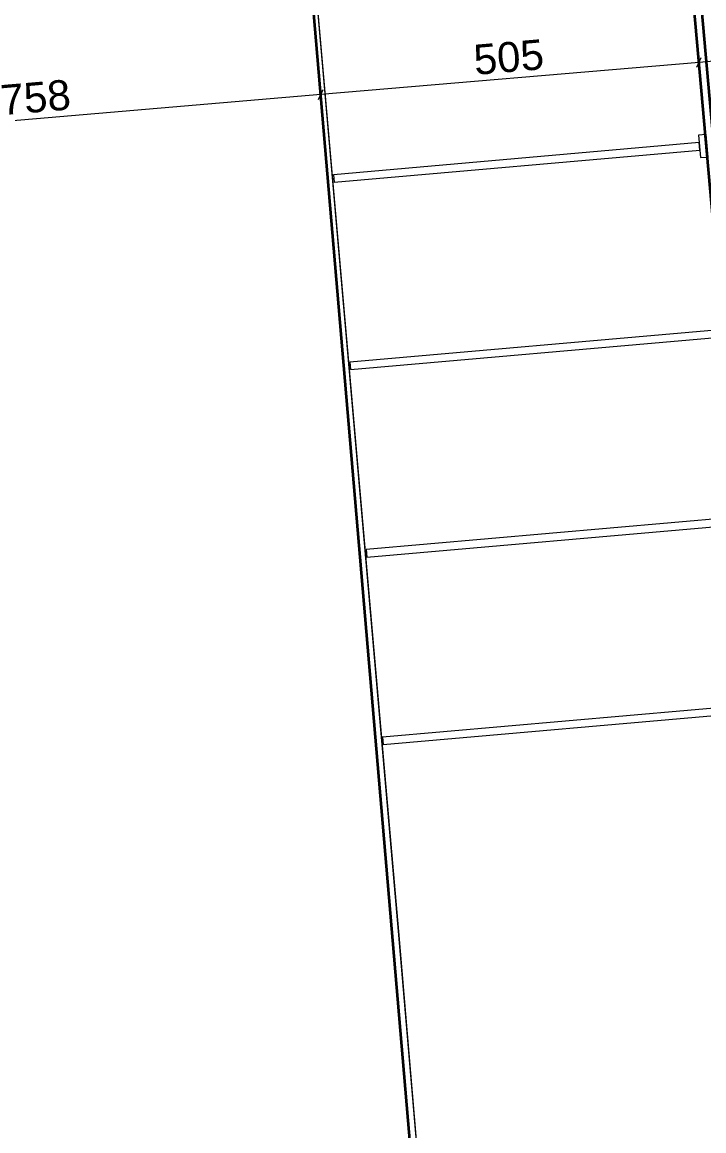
# Model space of a CAD drawing. Header units: millimetres. Extents: x -293269 to 249652, y -282216 to 177033.
# Drawn here: x 6840 to 15903, y -143687 to -128959 of the extents above; entities that cross this region are included whole.
import ezdxf

# ---------------------------------------------------------------- set-up
doc = ezdxf.new("R2010")
doc.units = ezdxf.units.MM
doc.header["$MEASUREMENT"] = 0
doc.layers.add('New_Dimensioning - General', color=7, linetype='Continuous')
doc.layers.add('New_Structural - Bearing', color=7, linetype='Continuous')
for name, color, linetype, lineweight in [('New_Dimensioning - General_Pen_No__1', 7, 'Continuous', 13), ('New_Dimensioning - General_Pen_No__142', 8, 'Continuous', 13), ('New_Drawing & Figure_Pen_No__26', 5, 'Continuous', 35), ('New_Structural - Bearing_Pen_No__1', 7, 'Continuous', 13), ('New_Structural - Bearing_Pen_No__101', 252, 'Continuous', 13)]:
    doc.layers.add(name, color=color, linetype=linetype, lineweight=lineweight)
doc.layers.add('New_Dimensioning - General_Pen_No__161', color=7, linetype='Continuous', lineweight=13, true_color=0x6a6a6a)
doc.layers.add('New_Structural - Bearing_Pen_No__184', color=7, linetype='Continuous', lineweight=0, true_color=0xe8e8e8)
doc.styles.add('GENERATED_STYLE_1', font='arial.ttf')
doc.dimstyles.new('GENERATED_STYLE__1', dxfattribs={"dimtxt": 400, "dimasz": 95, "dimexe": 0.18, "dimexo": 100000, "dimgap": 0, "dimtad": 1, "dimdec": 0, "dimlfac": 0.1, "dimzin": 0, "dimdsep": 46, "dimtxsty": 'GENERATED_STYLE_1', "dimblk": 'ARROWHEAD_2', "dimblk1": 'ARROWHEAD_2', "dimblk2": 'ARROWHEAD_2', "dimcen": 0.09, "dimclrd": 256, "dimclre": 256, "dimclrt": 7, "dimadec": 0, "dimazin": 0, "dimtfac": 1, "dimtdec": 4, "dimtmove": 0, "dimatfit": 3, "dimfxl": 0, "dimtolj": 1, "dimtzin": 0, "dimarcsym": 0})
doc.dimstyles.new('GENERATED_STYLE__3', dxfattribs={"dimtxt": 400, "dimasz": 95, "dimexe": 0.18, "dimexo": 3, "dimgap": 0, "dimtad": 1, "dimdec": 0, "dimlfac": 0.1, "dimzin": 0, "dimdsep": 46, "dimtxsty": 'GENERATED_STYLE_1', "dimblk": 'ARROWHEAD_2', "dimblk1": 'ARROWHEAD_2', "dimblk2": 'ARROWHEAD_2', "dimcen": 0.09, "dimclrd": 256, "dimclre": 256, "dimclrt": 7, "dimadec": 0, "dimazin": 0, "dimtfac": 1, "dimtdec": 4, "dimtmove": 0, "dimatfit": 3, "dimfxl": 0, "dimtolj": 1, "dimtzin": 0, "dimarcsym": 0})

# ---------------------------------------------------------------- blocks, each defined once
blk = doc.blocks.new('Slab_179', base_point=(930, -103251))
at = {"layer": 'New_Structural - Bearing_Pen_No__184', "color": 254, "linetype": 'Continuous', "lineweight": 0, "true_color": 0xe8e8e8, "flags": 128}
blk.add_lwpolyline([(12992, -154422), (11842, -141037), (9214, -111041), (9242, -111039), (8502, -102502), (921, -103151), (930, -103251), (-19196, -104973), (-19195, -104984), (-17517, -124689), (-15960, -142356), (-15796, -142342), (4114, -140647), (4114, -140646), (4112, -140622), (-15815, -142319), (-17376, -123985), (-18937, -105651), (990, -103954), (5726, -159057)], dxfattribs=at)
blk = doc.blocks.new('Slab_180', base_point=(11639, -138556))
at = {"layer": 'New_Structural - Bearing_Pen_No__1', "color": 7, "linetype": 'Continuous', "lineweight": 13, "flags": 128}
blk.add_lwpolyline([(11639, -138556), (16503, -138130), (16495, -138031), (11631, -138456)], close=True, dxfattribs=at)
blk = doc.blocks.new('Slab_182', base_point=(11421, -136065))
at = {"layer": 'New_Structural - Bearing_Pen_No__1', "color": 7, "linetype": 'Continuous', "lineweight": 13, "flags": 128}
blk.add_lwpolyline([(11421, -136065), (16285, -135640), (16277, -135540), (11413, -135966)], close=True, dxfattribs=at)
blk = doc.blocks.new('Slab_184', base_point=(11203, -133575))
at = {"layer": 'New_Structural - Bearing_Pen_No__1', "color": 7, "linetype": 'Continuous', "lineweight": 13, "flags": 128}
blk.add_lwpolyline([(11203, -133575), (16067, -133149), (16059, -133050), (11195, -133475)], close=True, dxfattribs=at)
blk = doc.blocks.new('Slab_186', base_point=(10986, -131084))
at = {"layer": 'New_Structural - Bearing_Pen_No__1', "color": 7, "linetype": 'Continuous', "lineweight": 13, "flags": 128}
blk.add_lwpolyline([(10986, -131084), (15850, -130659), (15842, -130559), (10978, -130985)], close=True, dxfattribs=at)
blk = doc.blocks.new('Slab_187', base_point=(15833, -130459))
at = {"layer": 'New_Structural - Bearing_Pen_No__1', "color": 7, "linetype": 'Continuous', "lineweight": 13, "flags": 128}
blk.add_lwpolyline([(15833, -130459), (15859, -130758), (15959, -130750), (15933, -130451)], close=True, dxfattribs=at)
blk = doc.blocks.new('Slab_843', base_point=(-173255, -111975))
at = {"layer": 'New_Structural - Bearing_Pen_No__101', "color": 252, "linetype": 'Continuous', "lineweight": 13, "flags": 128}
blk.add_lwpolyline([(-172736, -118014), (9124, -102449, -0.127854), (11452, -102986, 0.081118), (13030, -104315, -0.128604), (13957, -106532), (14297, -110619), (9214, -111041), (11842, -141037), (12992, -154422), (29019, -153045), (27869, -139660), (27863, -139660), (25365, -109659), (20273, -110082), (19924, -105883, -0.122889), (20477, -103677, 0.5103), (19629, -93347, -0.123985), (18689, -91024), (18338, -86812), (23421, -86389), (16093, 1761)], format="xyb", dxfattribs=at)
blk = doc.blocks.new('*D1310')
at = {"layer": 'New_Dimensioning - General_Pen_No__142', "color": 8, "linetype": 'Continuous', "lineweight": 13}
for p, q in [((26925, -128611), (26987, -128481)), ((21984, -129032), (22045, -128901))]:
    blk.add_line(p, q, dxfattribs=at)
at = {"layer": 'New_Dimensioning - General_Pen_No__161', "color": 251, "linetype": 'Continuous', "lineweight": 13, "true_color": 0x6a6a6a}
for p, q in [((26956, -128546), (22015, -128967)), ((26948, -128452), (26964, -128639)), ((27017, -128541), (26956, -128546)), ((22007, -128873), (22023, -129060)), ((22015, -128967), (15839, -129493))]:
    blk.add_line(p, q, dxfattribs=at)
at = {"layer": 'New_Dimensioning - General_Pen_No__1', "color": 7, "lineweight": 13, "insert": (24023, -128715), "char_height": 400, "attachment_point": 7, "rotation": 4.8674, "style": 'GENERATED_STYLE_1'}
blk.add_mtext('\\A1;{\\pql;\\fArial|b0|i0|c0|p0;\\W1.000000;496}', dxfattribs=at)
blk = doc.blocks.new('ARROWHEAD_2')
at = {"color": 0, "linetype": 'Continuous', "lineweight": 0}
for p, q in [((0, 0), (-1, 0)), ((-0.38, -0.66), (0.38, 0.66))]:
    blk.add_line(p, q, dxfattribs=at)
blk = doc.blocks.new('*D1311')
at = {"layer": 'New_Dimensioning - General_Pen_No__142', "color": 8, "linetype": 'Continuous', "lineweight": 13}
for p, q in [((21984, -129032), (22045, -128901)), ((15808, -129558), (15869, -129427))]:
    blk.add_line(p, q, dxfattribs=at)
at = {"layer": 'New_Dimensioning - General_Pen_No__161', "color": 251, "linetype": 'Continuous', "lineweight": 13, "true_color": 0x6a6a6a}
for p, q in [((22015, -128967), (15839, -129493)), ((15831, -129399), (15847, -129586)), ((15839, -129493), (10810, -129921))]:
    blk.add_line(p, q, dxfattribs=at)
at = {"layer": 'New_Dimensioning - General_Pen_No__1', "color": 7, "lineweight": 13, "insert": (18464, -129189), "char_height": 400, "attachment_point": 7, "rotation": 4.8674, "style": 'GENERATED_STYLE_1'}
blk.add_mtext('\\A1;{\\pql;\\fArial|b0|i0|c0|p0;\\W1.000000;620}', dxfattribs=at)
blk = doc.blocks.new('*D1312')
at = {"layer": 'New_Dimensioning - General_Pen_No__142', "color": 8, "linetype": 'Continuous', "lineweight": 13}
for p, q in [((15808, -129558), (15869, -129427)), ((10780, -129986), (10841, -129855))]:
    blk.add_line(p, q, dxfattribs=at)
at = {"layer": 'New_Dimensioning - General_Pen_No__161', "color": 251, "linetype": 'Continuous', "lineweight": 13, "true_color": 0x6a6a6a}
blk.add_line((15839, -129493), (10810, -129921), dxfattribs=at)
at = {"layer": 'New_Dimensioning - General_Pen_No__1', "color": 7, "lineweight": 13, "insert": (12862, -129666), "char_height": 400, "attachment_point": 7, "rotation": 4.8674, "style": 'GENERATED_STYLE_1'}
blk.add_mtext('\\A1;{\\pql;\\fArial|b0|i0|c0|p0;\\W1.000000;505}', dxfattribs=at)
blk = doc.blocks.new('*D1313')
at = {"layer": 'New_Dimensioning - General_Pen_No__142', "color": 8, "linetype": 'Continuous', "lineweight": 13}
for p, q in [((10780, -129986), (10841, -129855)), ((3227, -130629), (3289, -130499))]:
    blk.add_line(p, q, dxfattribs=at)
at = {"layer": 'New_Dimensioning - General_Pen_No__161', "color": 251, "linetype": 'Continuous', "lineweight": 13, "true_color": 0x6a6a6a}
for p, q in [((15839, -129493), (10810, -129921)), ((10802, -129827), (10818, -130014)), ((10810, -129921), (3258, -130564)), ((3250, -130470), (3266, -130657))]:
    blk.add_line(p, q, dxfattribs=at)
at = {"layer": 'New_Dimensioning - General_Pen_No__1', "color": 7, "lineweight": 13, "char_height": 400, "attachment_point": 7, "rotation": 4.8674, "style": 'GENERATED_STYLE_1'}
for s, insert in [('\\A1;{\\pql;\\fArial|b0|i0|c0|p0;\\W1.000000;758}', (6571, -130201)), ('\\A1;{\\pql;\\fArial|b0|i0|c0|p0;\\W1.000000;25}', (3287, -130481))]:
    blk.add_mtext(s, dxfattribs=dict(at, insert=insert))
blk = doc.blocks.new('*D1335')
at = {"layer": 'New_Dimensioning - General_Pen_No__142', "color": 8, "linetype": 'Continuous', "lineweight": 13}
for p, q in [((25559, -167978), (25621, -167848)), ((-13135, -171273), (-13073, -171143))]:
    blk.add_line(p, q, dxfattribs=at)
at = {"layer": 'New_Dimensioning - General_Pen_No__161', "color": 251, "linetype": 'Continuous', "lineweight": 13, "true_color": 0x6a6a6a}
for p, q in [((25590, -167913), (-13104, -171208)), ((-13112, -171115), (-13096, -171302)), ((-13104, -171208), (-13353, -171229))]:
    blk.add_line(p, q, dxfattribs=at)
at = {"layer": 'New_Dimensioning - General_Pen_No__1', "color": 7, "lineweight": 13, "char_height": 400, "attachment_point": 7, "rotation": 4.8674, "style": 'GENERATED_STYLE_1'}
for s, insert in [('\\A1;{\\pql;\\fArial|b0|i0|c0|p0;\\W1.000000;3,883}', (5552, -169539)), ('\\A1;{\\pql;\\fArial|b0|i0|c0|p0;\\W1.000000;25}', (-13075, -171125))]:
    blk.add_mtext(s, dxfattribs=dict(at, insert=insert))

msp = doc.modelspace()

# ---------------------------------------------------------------- linework, layer by layer
at = {"layer": 'New_Drawing & Figure_Pen_No__26', "color": 5, "linetype": 'Continuous', "lineweight": 35, "flags": 128}
for points in [[(13240.5, -158411.2), (9765, -117665.2), (8512.7, -102601.7)], [(16836.2, -140711), (14746.6, -117236.4), (13857.7, -106543.5)], [(16939.2, -140740), (14846.2, -117227.9), (13957.1, -106532.4)]]:
    msp.add_lwpolyline(points, dxfattribs=at)

# ---------------------------------------------------------------- block references
at = {"layer": 'New_Structural - Bearing', "color": 252, "linetype": 'Continuous', "lineweight": 13}
msp.add_blockref('Slab_843', (-173254.8, -111975.2), dxfattribs=at)
at = {"layer": 'New_Structural - Bearing', "color": 254, "linetype": 'Continuous', "lineweight": 0, "true_color": 0xe8e8e8}
msp.add_blockref('Slab_179', (929.9, -103250.7), dxfattribs=at)
at = {"layer": 'New_Structural - Bearing', "color": 7, "linetype": 'Continuous', "lineweight": 13}
for name, p in [('Slab_187', (15832.9, -130459.5)), ('Slab_186', (10986.4, -131084.4)), ('Slab_184', (11203.5, -133574.9)), ('Slab_182', (11421.5, -136065.4)), ('Slab_180', (11639.4, -138555.9))]:
    msp.add_blockref(name, p, dxfattribs=at)

# ---------------------------------------------------------------- dimensions: what is measured, and where the dimension line sits
at = {"layer": 'New_Dimensioning - General', "color": 251, "linetype": 'Continuous', "lineweight": 13, "true_color": 0x6a6a6a}
for base, p1, p2, dimstyle, picture, middle in [((3258, -130563.9), (10810.4, -129920.9), (-3354.9, -52908.2), 'GENERATED_STYLE__1', '*D1313', (7009.4, -129963.4)), ((-13104, -171208.1), (24697.7, -157435.5), (-22911.7, -56035.2), 'GENERATED_STYLE__3', '*D1335', (6203, -169283)), ((22014.8, -128966.6), (26945.4, -128421.7), (22004.5, -128846.1), 'GENERATED_STYLE__1', '*D1310', (24460.6, -128477.3)), ((15838.7, -129492.6), (22004.5, -128846.1), (15863, -129778.1), 'GENERATED_STYLE__1', '*D1311', (18902, -128950.7)), ((10810.4, -129920.8), (15863, -129778.1), (10810.4, -129920.9), 'GENERATED_STYLE__1', '*D1312', (13299.8, -129427.8))]:
    dim = msp.add_linear_dim(base=base, p1=p1, p2=p2, angle=184.8674, dimstyle=dimstyle, dxfattribs=at)
    dim.commit()
    dim.dimension.update_dxf_attribs({"geometry": picture, "text_midpoint": middle, "dimtype": 160, "text_rotation": 4.8674})

doc.saveas('drawing.dxf')
